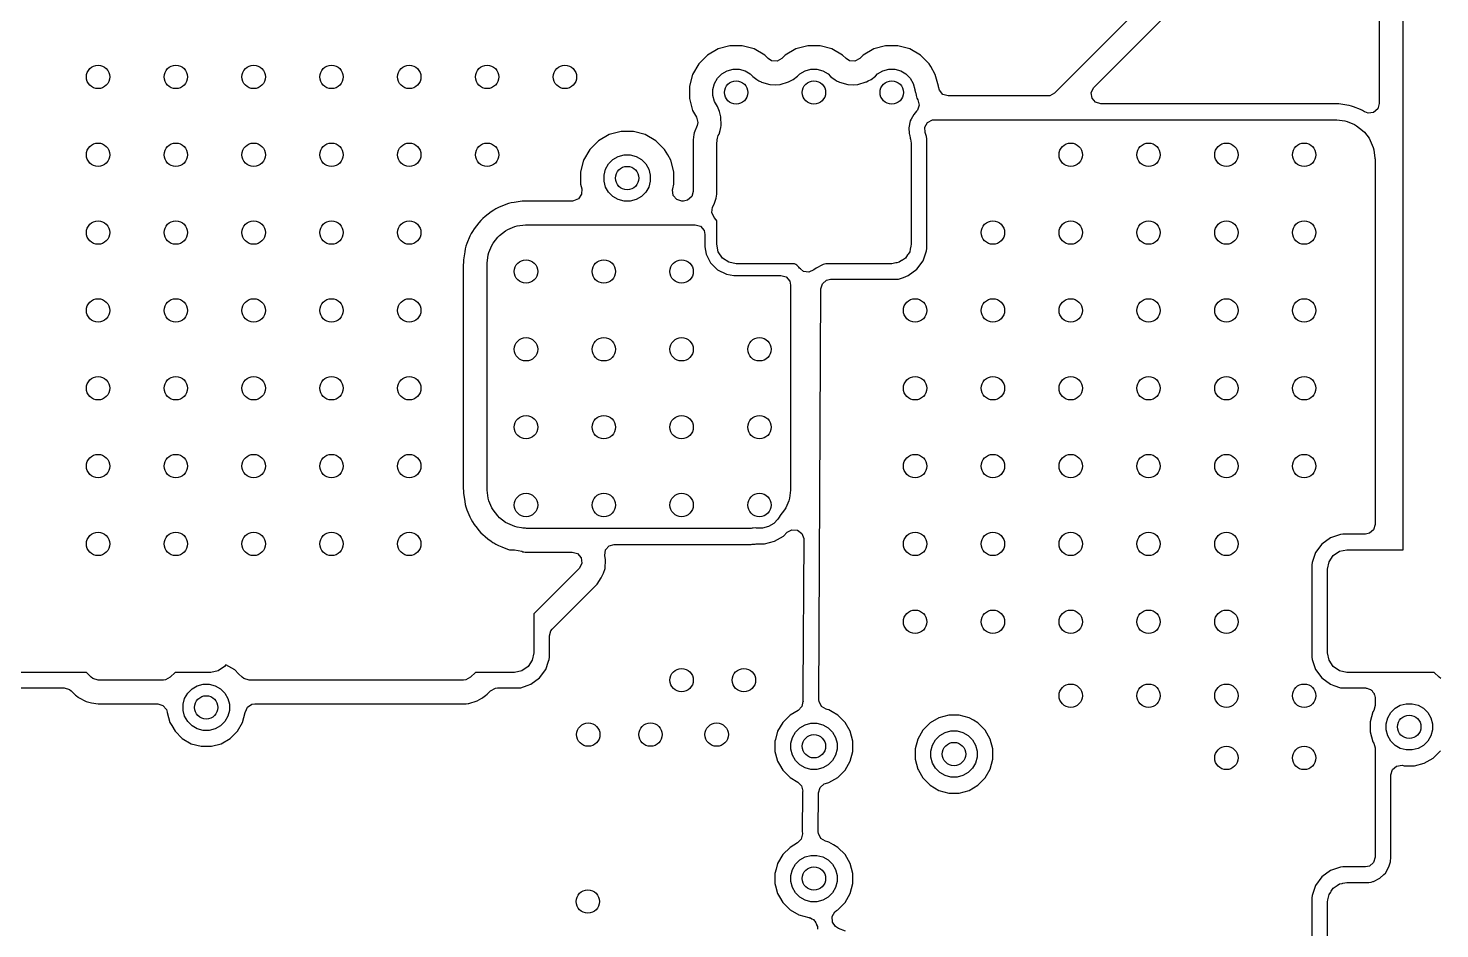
# Model space of a CAD drawing. Extents: x 2.65 to 6.49, y -4.64 to -1.62.
# Drawn here: x 3.587 to 4.301, y -2.773 to -2.318 of the extents above; entities that cross this region are included whole.
import ezdxf

# ---------------------------------------------------------------- set-up
doc = ezdxf.new("R2010")
doc.units = 0
doc.header["$MEASUREMENT"] = 0
doc.layers.add('BLACK', color=7, linetype='CONTINUOUS')

msp = doc.modelspace()

# ---------------------------------------------------------------- linework, layer by layer
at = {"layer": 'BLACK', "linetype": 'CONTINUOUS'}
for p, q in [((4.27026, -2.13706), (4.27026, -2.35603)), ((4.28228, -2.58169), (4.28228, -2.23183)), ((4.20329, -2.2534), (4.10598, -2.35072)), ((4.12595, -2.34775), (4.16828, -2.30543)), ((3.94177, -2.32675), (3.93576, -2.32836)), ((3.94799, -2.32675), (3.94177, -2.32675)), ((3.95401, -2.32836), (3.94799, -2.32675)), ((3.98114, -2.32675), (3.97513, -2.32836)), ((3.98736, -2.32675), (3.98114, -2.32675)), ((3.99338, -2.32836), (3.98736, -2.32675)), ((4.02051, -2.32675), (4.0145, -2.32836)), ((4.02673, -2.32675), (4.02051, -2.32675)), ((4.03275, -2.32836), (4.02673, -2.32675)), ((3.93037, -2.33148), (3.92596, -2.33588)), ((3.93576, -2.32836), (3.93037, -2.33148)), ((3.93037, -2.33148), (3.93037, -2.33148)), ((3.93576, -2.32836), (3.93576, -2.32836)), ((3.9594, -2.33148), (3.95401, -2.32836)), ((3.95401, -2.32836), (3.95401, -2.32836)), ((3.95401, -2.32836), (3.95401, -2.32836)), ((3.96111, -2.33319), (3.9594, -2.33148)), ((3.9594, -2.33148), (3.9594, -2.33148)), ((3.96286, -2.33431), (3.96111, -2.33319)), ((3.9656, -2.33451), (3.96286, -2.33431)), ((3.96802, -2.33319), (3.9656, -2.33451)), ((3.96974, -2.33148), (3.96802, -2.33319)), ((3.97513, -2.32836), (3.96974, -2.33148)), ((3.96974, -2.33148), (3.96974, -2.33148)), ((3.97513, -2.32836), (3.97513, -2.32836)), ((3.99877, -2.33148), (3.99338, -2.32836)), ((3.99338, -2.32836), (3.99338, -2.32836)), ((3.99338, -2.32836), (3.99338, -2.32836)), ((4.00049, -2.33319), (3.99877, -2.33148)), ((3.99877, -2.33148), (3.99877, -2.33148)), ((4.00223, -2.33431), (4.00049, -2.33319)), ((4.00497, -2.33451), (4.00223, -2.33431)), ((4.00739, -2.33319), (4.00497, -2.33451)), ((4.00911, -2.33148), (4.00739, -2.33319)), ((4.0145, -2.32836), (4.00911, -2.33148)), ((4.00911, -2.33148), (4.00911, -2.33148)), ((4.0145, -2.32836), (4.0145, -2.32836)), ((4.03814, -2.33148), (4.03275, -2.32836)), ((4.03275, -2.32836), (4.03275, -2.32836)), ((4.03275, -2.32836), (4.03275, -2.32836)), ((4.04254, -2.33588), (4.03814, -2.33148)), ((4.03814, -2.33148), (4.03814, -2.33148)), ((3.92285, -2.34127), (3.92124, -2.34728)), ((3.92596, -2.33588), (3.92285, -2.34127)), ((3.92285, -2.34127), (3.92285, -2.34127)), ((3.92596, -2.33588), (3.92596, -2.33588)), ((3.93551, -2.3432), (3.93769, -2.34102)), ((3.93769, -2.34102), (3.94036, -2.33948)), ((3.94036, -2.33948), (3.94334, -2.33868)), ((3.94334, -2.33868), (3.94642, -2.33868)), ((3.94642, -2.33868), (3.9494, -2.33948)), ((3.9494, -2.33948), (3.95207, -2.34102)), ((3.95207, -2.34102), (3.95331, -2.34226)), ((3.95331, -2.34226), (3.95461, -2.34331)), ((3.97378, -2.34375), (3.97598, -2.3421)), ((3.97598, -2.3421), (3.97706, -2.34102)), ((3.97706, -2.34102), (3.97973, -2.33948)), ((3.97973, -2.33948), (3.98271, -2.33868)), ((3.98271, -2.33868), (3.98579, -2.33868)), ((3.98579, -2.33868), (3.98877, -2.33948)), ((3.98877, -2.33948), (3.99144, -2.34102)), ((3.99144, -2.34102), (3.99268, -2.34226)), ((3.99268, -2.34226), (3.99398, -2.34331)), ((4.01315, -2.34375), (4.01535, -2.3421)), ((4.01535, -2.3421), (4.01643, -2.34102)), ((4.01643, -2.34102), (4.0191, -2.33948)), ((4.0191, -2.33948), (4.02208, -2.33868)), ((4.02208, -2.33868), (4.02516, -2.33868)), ((4.02516, -2.33868), (4.02814, -2.33948)), ((4.02814, -2.33948), (4.03081, -2.34102)), ((4.03081, -2.34102), (4.03299, -2.3432)), ((4.04331, -2.33721), (4.04254, -2.33588)), ((4.04254, -2.33588), (4.04254, -2.33588)), ((4.04565, -2.34127), (4.04331, -2.33721)), ((4.04726, -2.34728), (4.04565, -2.34127)), ((3.92124, -2.34728), (3.92124, -2.35351)), ((3.93317, -2.34885), (3.93397, -2.34587)), ((3.93317, -2.35194), (3.93317, -2.34885)), ((3.93397, -2.34587), (3.93551, -2.3432)), ((3.95461, -2.34331), (3.95542, -2.34383)), ((3.95542, -2.34383), (3.95636, -2.34443)), ((3.95636, -2.34443), (3.95636, -2.34443)), ((3.95636, -2.34443), (3.9575, -2.34507)), ((3.9575, -2.34507), (3.95773, -2.34519)), ((3.95773, -2.34519), (3.962, -2.34631)), ((3.962, -2.34631), (3.96475, -2.34651)), ((3.96475, -2.34651), (3.96717, -2.34644)), ((3.96717, -2.34644), (3.97137, -2.34507)), ((3.97137, -2.34507), (3.97142, -2.34504)), ((3.97142, -2.34504), (3.97233, -2.34454)), ((3.97233, -2.34454), (3.97378, -2.34375)), ((3.99398, -2.34331), (3.99479, -2.34383)), ((3.99479, -2.34383), (3.99573, -2.34443)), ((3.99573, -2.34443), (3.99573, -2.34443)), ((3.99573, -2.34443), (3.99687, -2.34507)), ((3.99687, -2.34507), (3.9971, -2.34519)), ((3.9971, -2.34519), (4.00137, -2.34631)), ((4.00137, -2.34631), (4.00412, -2.34651)), ((4.00412, -2.34651), (4.00654, -2.34644)), ((4.00654, -2.34644), (4.01074, -2.34507)), ((4.01074, -2.34507), (4.01079, -2.34504)), ((4.01079, -2.34504), (4.0117, -2.34454)), ((4.0117, -2.34454), (4.01315, -2.34375)), ((4.03299, -2.3432), (4.03453, -2.34587)), ((4.03453, -2.34587), (4.03533, -2.34885)), ((4.03533, -2.34885), (4.03533, -2.34922)), ((4.03533, -2.34922), (4.03545, -2.34968)), ((4.04731, -2.3476), (4.04726, -2.34728)), ((4.04726, -2.34728), (4.04726, -2.34728)), ((4.04734, -2.34759), (4.04731, -2.3476)), ((4.0477, -2.34929), (4.04734, -2.34759)), ((4.04951, -2.35137), (4.0477, -2.34929)), ((4.12457, -2.35051), (4.12572, -2.348)), ((4.12572, -2.348), (4.12595, -2.34775)), ((3.92124, -2.35351), (3.92285, -2.35952)), ((3.93397, -2.35491), (3.93317, -2.35194)), ((3.93544, -2.35747), (3.93397, -2.35491)), ((4.03545, -2.34968), (4.03554, -2.35008)), ((4.03554, -2.35008), (4.03558, -2.35026)), ((4.03558, -2.35026), (4.03563, -2.35044)), ((4.03563, -2.35044), (4.03573, -2.35081)), ((4.03573, -2.35081), (4.03595, -2.35185)), ((4.03595, -2.35185), (4.03638, -2.35335)), ((4.03638, -2.35335), (4.03638, -2.35335)), ((4.03638, -2.35335), (4.03638, -2.35335)), ((4.03638, -2.35335), (4.03685, -2.35415)), ((4.03685, -2.35415), (4.03751, -2.35682)), ((4.05215, -2.35215), (4.04951, -2.35137)), ((4.10253, -2.35215), (4.05215, -2.35215)), ((4.10356, -2.35203), (4.10253, -2.35215)), ((4.10598, -2.35072), (4.10356, -2.35203)), ((4.12496, -2.35323), (4.12457, -2.35051)), ((4.12677, -2.35531), (4.12496, -2.35323)), ((4.12941, -2.35608), (4.12677, -2.35531)), ((4.2481, -2.35608), (4.12941, -2.35608)), ((4.24811, -2.35608), (4.2481, -2.35608)), ((4.24856, -2.3561), (4.24811, -2.35608)), ((4.24863, -2.3561), (4.24856, -2.3561)), ((4.24906, -2.35613), (4.24863, -2.3561)), ((4.24927, -2.35614), (4.24906, -2.35613)), ((4.24946, -2.35616), (4.24927, -2.35614)), ((4.2498, -2.35619), (4.24946, -2.35616)), ((4.25394, -2.35674), (4.2498, -2.35619)), ((4.27026, -2.35603), (4.26948, -2.35867)), ((3.92285, -2.35952), (3.92285, -2.35952)), ((3.92285, -2.35952), (3.92478, -2.36286)), ((3.92478, -2.36286), (3.92543, -2.36553)), ((3.93647, -2.36002), (3.93544, -2.35747)), ((3.93712, -2.36269), (3.93647, -2.36002)), ((3.93735, -2.36711), (3.93712, -2.36269)), ((4.03476, -2.36151), (4.03339, -2.3639)), ((4.03622, -2.35992), (4.03476, -2.36151)), ((4.03663, -2.35942), (4.03622, -2.35992)), ((4.03751, -2.35682), (4.03663, -2.35942)), ((4.25498, -2.35695), (4.25394, -2.35674)), ((4.25621, -2.35727), (4.25498, -2.35695)), ((4.25621, -2.35728), (4.25621, -2.35727)), ((4.25721, -2.35762), (4.25621, -2.35728)), ((4.26077, -2.35909), (4.25721, -2.35762)), ((4.26172, -2.35956), (4.26077, -2.35909)), ((4.26077, -2.35909), (4.26077, -2.35909)), ((4.26282, -2.3602), (4.26172, -2.35956)), ((4.26289, -2.36024), (4.26282, -2.3602)), ((4.26282, -2.3602), (4.26282, -2.3602)), ((4.2629, -2.36022), (4.26289, -2.36024)), ((4.26468, -2.36086), (4.2629, -2.36022)), ((4.2674, -2.36047), (4.26468, -2.36086)), ((4.26948, -2.35867), (4.2674, -2.36047)), ((3.88665, -2.37006), (3.88064, -2.37167)), ((3.89288, -2.37006), (3.88665, -2.37006)), ((3.89889, -2.37167), (3.89288, -2.37006)), ((3.92363, -2.3708), (3.92352, -2.37167)), ((3.92509, -2.36709), (3.92363, -2.3708)), ((3.92543, -2.36553), (3.92509, -2.36709)), ((3.93629, -2.37146), (3.93685, -2.36962)), ((3.93685, -2.36962), (3.93719, -2.36806)), ((3.93719, -2.36806), (3.93735, -2.36711)), ((4.03295, -2.36479), (4.03233, -2.36833)), ((4.03233, -2.36833), (4.03233, -2.36833)), ((4.03233, -2.36833), (4.03247, -2.37108)), ((4.03339, -2.3639), (4.03295, -2.36479)), ((4.03295, -2.36479), (4.03295, -2.36479)), ((4.03339, -2.3639), (4.03339, -2.3639)), ((4.04041, -2.36792), (4.04178, -2.36553)), ((4.04055, -2.37067), (4.04041, -2.36792)), ((4.04125, -2.37265), (4.04055, -2.37067)), ((4.04178, -2.36553), (4.04422, -2.36426)), ((4.04422, -2.36426), (4.04516, -2.36417)), ((4.04516, -2.36417), (4.24811, -2.36417)), ((4.24811, -2.36417), (4.24874, -2.36421)), ((4.24874, -2.36421), (4.25288, -2.36476)), ((4.25288, -2.36476), (4.25411, -2.36509)), ((4.25411, -2.36509), (4.25767, -2.36656)), ((4.25767, -2.36656), (4.25878, -2.3672)), ((4.25878, -2.3672), (4.26183, -2.36955)), ((4.26183, -2.36955), (4.26274, -2.37045)), ((4.26274, -2.37045), (4.26508, -2.37351)), ((3.87525, -2.37478), (3.87085, -2.37918)), ((3.88064, -2.37167), (3.87525, -2.37478)), ((3.87525, -2.37478), (3.87525, -2.37478)), ((3.88064, -2.37167), (3.88064, -2.37167)), ((3.90428, -2.37478), (3.89889, -2.37167)), ((3.89889, -2.37167), (3.89889, -2.37167)), ((3.89889, -2.37167), (3.89889, -2.37167)), ((3.90868, -2.37918), (3.90428, -2.37478)), ((3.90428, -2.37478), (3.90428, -2.37478)), ((3.92352, -2.37167), (3.92321, -2.37429)), ((3.92321, -2.37429), (3.92321, -2.37429)), ((3.92321, -2.37429), (3.92321, -2.40041)), ((3.93504, -2.37598), (3.93526, -2.37486)), ((3.93504, -2.40178), (3.93504, -2.37598)), ((3.93526, -2.37486), (3.93527, -2.37472)), ((3.93527, -2.37472), (3.93529, -2.3746)), ((3.93529, -2.3746), (3.93531, -2.3744)), ((3.93531, -2.3744), (3.93552, -2.37356)), ((3.93552, -2.37356), (3.93579, -2.37222)), ((3.93579, -2.37222), (3.93629, -2.37146)), ((4.03247, -2.37108), (4.03262, -2.37184)), ((4.03262, -2.37184), (4.03269, -2.37218)), ((4.03269, -2.37218), (4.03272, -2.37222)), ((4.03272, -2.37222), (4.03297, -2.37349)), ((4.03297, -2.37349), (4.03299, -2.37356)), ((4.03299, -2.37356), (4.03306, -2.37394)), ((4.03306, -2.37394), (4.03346, -2.37598)), ((4.03346, -2.37598), (4.03346, -2.42717)), ((4.04136, -2.37385), (4.04125, -2.37265)), ((4.04125, -2.37265), (4.04125, -2.37265)), ((4.04136, -2.4293), (4.04136, -2.37385)), ((4.26508, -2.37351), (4.26572, -2.37461)), ((4.26572, -2.37461), (4.26719, -2.37817)), ((3.86773, -2.38458), (3.86612, -2.39059)), ((3.87085, -2.37918), (3.86773, -2.38458)), ((3.86773, -2.38458), (3.86773, -2.38458)), ((3.87085, -2.37918), (3.87085, -2.37918)), ((3.88039, -2.38651), (3.88257, -2.38433)), ((3.88257, -2.38433), (3.88524, -2.38279)), ((3.88524, -2.38279), (3.88822, -2.38199)), ((3.88822, -2.38199), (3.89131, -2.38199)), ((3.89131, -2.38199), (3.89428, -2.38279)), ((3.89428, -2.38279), (3.89695, -2.38433)), ((3.89695, -2.38433), (3.89913, -2.38651)), ((3.91029, -2.38197), (3.90868, -2.37918)), ((3.90868, -2.37918), (3.90868, -2.37918)), ((3.91179, -2.38458), (3.91029, -2.38197)), ((3.91341, -2.39059), (3.91179, -2.38458)), ((4.26719, -2.37817), (4.26752, -2.3794)), ((4.26752, -2.3794), (4.26807, -2.38354)), ((4.26807, -2.38354), (4.26811, -2.38418)), ((4.26811, -2.38418), (4.26811, -2.56892)), ((3.86612, -2.39059), (3.86612, -2.39681)), ((3.87805, -2.39216), (3.87885, -2.38918)), ((3.87805, -2.39524), (3.87805, -2.39216)), ((3.87885, -2.38918), (3.88039, -2.38651)), ((3.89913, -2.38651), (3.90068, -2.38918)), ((3.90068, -2.38918), (3.90147, -2.39216)), ((3.90147, -2.39216), (3.90147, -2.39524)), ((3.91341, -2.39681), (3.91341, -2.39059)), ((3.86612, -2.39681), (3.86675, -2.39915)), ((3.86675, -2.39915), (3.86668, -2.4019)), ((3.87885, -2.39822), (3.87805, -2.39524)), ((3.88039, -2.40089), (3.87885, -2.39822)), ((3.90068, -2.39822), (3.89913, -2.40089)), ((3.90147, -2.39524), (3.90068, -2.39822)), ((3.91266, -2.39972), (3.91278, -2.39915)), ((3.91278, -2.39915), (3.91341, -2.39681)), ((3.82978, -2.40662), (3.82829, -2.40713)), ((3.83101, -2.40629), (3.82978, -2.40662)), ((3.82978, -2.40662), (3.82978, -2.40662)), ((3.83256, -2.40598), (3.83101, -2.40629)), ((3.83101, -2.40629), (3.83101, -2.40629)), ((3.8367, -2.40544), (3.83256, -2.40598)), ((3.83748, -2.40536), (3.8367, -2.40544)), ((3.83812, -2.40532), (3.83748, -2.40536)), ((3.83822, -2.40532), (3.83812, -2.40532)), ((3.8389, -2.4053), (3.83822, -2.40532)), ((3.86203, -2.4053), (3.8389, -2.4053)), ((3.86261, -2.40526), (3.86203, -2.4053)), ((3.86514, -2.40418), (3.86261, -2.40526)), ((3.86668, -2.4019), (3.86514, -2.40418)), ((3.88257, -2.40307), (3.88039, -2.40089)), ((3.88524, -2.40461), (3.88257, -2.40307)), ((3.88822, -2.40541), (3.88524, -2.40461)), ((3.89131, -2.40541), (3.88822, -2.40541)), ((3.89428, -2.40461), (3.89131, -2.40541)), ((3.89695, -2.40307), (3.89428, -2.40461)), ((3.89913, -2.40089), (3.89695, -2.40307)), ((3.91305, -2.40244), (3.91266, -2.39972)), ((3.91486, -2.40452), (3.91305, -2.40244)), ((3.91749, -2.4053), (3.91486, -2.40452)), ((3.91833, -2.4053), (3.91749, -2.4053)), ((3.92035, -2.40485), (3.91833, -2.4053)), ((3.92243, -2.40305), (3.92035, -2.40485)), ((3.92321, -2.40041), (3.92243, -2.40305)), ((3.93306, -2.40824), (3.93397, -2.40644)), ((3.93397, -2.40644), (3.93475, -2.4038)), ((3.93475, -2.4038), (3.93504, -2.40178)), ((3.81785, -2.41316), (3.81667, -2.41419)), ((3.82091, -2.41081), (3.81785, -2.41316)), ((3.82222, -2.40994), (3.82091, -2.41081)), ((3.82332, -2.4093), (3.82222, -2.40994)), ((3.82473, -2.4086), (3.82332, -2.4093)), ((3.82332, -2.4093), (3.82332, -2.4093)), ((3.82829, -2.40713), (3.82473, -2.4086)), ((3.82829, -2.40713), (3.82829, -2.40713)), ((3.93258, -2.41115), (3.93297, -2.40842)), ((3.93372, -2.41365), (3.93258, -2.41115)), ((3.93297, -2.40842), (3.93306, -2.40824)), ((3.93479, -2.41488), (3.93372, -2.41365)), ((3.81151, -2.42064), (3.81087, -2.42175)), ((3.81238, -2.41933), (3.81151, -2.42064)), ((3.81473, -2.41628), (3.81238, -2.41933)), ((3.81238, -2.41933), (3.81238, -2.41933)), ((3.81238, -2.41933), (3.81238, -2.41933)), ((3.81577, -2.41509), (3.81473, -2.41628)), ((3.81473, -2.41628), (3.81473, -2.41628)), ((3.81667, -2.41419), (3.81577, -2.41509)), ((3.82517, -2.4227), (3.82823, -2.42035)), ((3.82823, -2.42035), (3.82933, -2.41971)), ((3.82933, -2.41971), (3.83289, -2.41824)), ((3.83289, -2.41824), (3.83412, -2.41791)), ((3.83412, -2.41791), (3.83827, -2.41736)), ((3.83827, -2.41736), (3.8389, -2.41732)), ((3.8389, -2.41732), (3.92423, -2.41732)), ((3.92423, -2.41732), (3.92687, -2.4181)), ((3.92687, -2.4181), (3.92867, -2.42018)), ((3.92867, -2.42018), (3.92911, -2.4222)), ((3.93504, -2.41535), (3.93479, -2.41488)), ((3.93504, -2.42717), (3.93504, -2.41535)), ((3.8087, -2.42672), (3.8082, -2.42821)), ((3.81018, -2.42316), (3.8087, -2.42672)), ((3.8087, -2.42672), (3.8087, -2.42672)), ((3.81087, -2.42175), (3.81018, -2.42316)), ((3.81018, -2.42316), (3.81018, -2.42316)), ((3.81981, -2.43132), (3.82129, -2.42776)), ((3.82129, -2.42776), (3.82193, -2.42666)), ((3.82193, -2.42666), (3.82427, -2.4236)), ((3.82427, -2.4236), (3.82517, -2.4227)), ((3.92911, -2.4222), (3.92911, -2.42841)), ((3.93579, -2.43093), (3.93504, -2.42717)), ((4.03346, -2.42717), (4.03326, -2.42821)), ((3.80701, -2.43512), (3.80694, -2.4359)), ((3.80756, -2.43098), (3.80701, -2.43512)), ((3.80787, -2.42944), (3.80756, -2.43098)), ((3.8082, -2.42821), (3.80787, -2.42944)), ((3.81894, -2.43669), (3.81948, -2.43255)), ((3.81948, -2.43255), (3.81981, -2.43132)), ((3.92911, -2.42841), (3.9297, -2.4321)), ((3.9297, -2.4321), (3.93197, -2.43655)), ((3.93792, -2.43413), (3.93579, -2.43093)), ((3.94112, -2.43626), (3.93792, -2.43413)), ((4.02903, -2.43516), (4.02877, -2.43535)), ((4.03058, -2.43413), (4.02903, -2.43516)), ((4.03162, -2.43258), (4.03058, -2.43413)), ((4.03181, -2.43232), (4.03162, -2.43258)), ((4.03188, -2.43218), (4.03181, -2.43232)), ((4.03272, -2.43093), (4.03188, -2.43218)), ((4.03297, -2.42966), (4.03272, -2.43093)), ((4.03299, -2.42959), (4.03297, -2.42966)), ((4.03326, -2.42822), (4.03299, -2.42959)), ((4.03326, -2.42821), (4.03326, -2.42822)), ((4.03948, -2.43555), (4.04036, -2.43302)), ((4.04036, -2.43302), (4.04125, -2.4305)), ((4.04125, -2.4305), (4.04136, -2.4293)), ((4.04125, -2.4305), (4.04125, -2.4305)), ((3.8069, -2.43654), (3.80687, -2.43733)), ((3.80687, -2.43733), (3.80687, -2.55086)), ((3.80694, -2.4359), (3.8069, -2.43654)), ((3.8189, -2.43733), (3.81894, -2.43669)), ((3.8189, -2.55086), (3.8189, -2.43733)), ((3.93197, -2.43655), (3.93197, -2.43655)), ((3.93197, -2.43655), (3.93197, -2.43655)), ((3.93197, -2.43655), (3.9355, -2.44008)), ((3.9355, -2.44008), (3.9355, -2.44008)), ((3.9355, -2.44008), (3.9355, -2.44008)), ((3.9355, -2.44008), (3.93995, -2.44235)), ((3.93995, -2.44235), (3.93995, -2.44235)), ((3.93995, -2.44235), (3.94364, -2.44293)), ((3.94488, -2.43701), (3.94112, -2.43626)), ((3.97438, -2.43701), (3.94488, -2.43701)), ((3.97515, -2.43744), (3.97438, -2.43701)), ((3.97562, -2.4377), (3.97515, -2.43744)), ((3.97631, -2.43841), (3.97562, -2.4377)), ((3.97562, -2.4377), (3.97562, -2.4377)), ((3.9766, -2.43874), (3.97631, -2.43841)), ((3.97702, -2.43923), (3.9766, -2.43874)), ((3.97738, -2.43964), (3.97702, -2.43923)), ((3.97902, -2.44088), (3.97738, -2.43964)), ((3.98174, -2.44128), (3.97902, -2.44088)), ((3.98425, -2.44015), (3.98174, -2.44128)), ((3.98536, -2.43919), (3.98425, -2.44015)), ((3.98855, -2.43752), (3.98536, -2.43919)), ((3.98893, -2.43742), (3.98855, -2.43752)), ((3.99025, -2.43714), (3.98893, -2.43742)), ((3.98893, -2.43742), (3.98893, -2.43742)), ((3.98893, -2.43742), (3.98893, -2.43742)), ((3.99086, -2.43701), (3.99025, -2.43714)), ((4.02362, -2.43701), (3.99086, -2.43701)), ((4.02567, -2.4366), (4.02362, -2.43701)), ((4.02604, -2.43654), (4.02567, -2.4366)), ((4.02612, -2.43651), (4.02604, -2.43654)), ((4.02739, -2.43626), (4.02612, -2.43651)), ((4.02857, -2.43547), (4.02739, -2.43626)), ((4.02872, -2.43539), (4.02857, -2.43547)), ((4.02873, -2.43537), (4.02872, -2.43539)), ((4.02877, -2.43535), (4.02873, -2.43537)), ((4.032, -2.44302), (4.03631, -2.43985)), ((4.03631, -2.43985), (4.03948, -2.43555)), ((3.94364, -2.44293), (3.94364, -2.44293)), ((3.94364, -2.44293), (3.96756, -2.44293)), ((3.96756, -2.44293), (3.9702, -2.44371)), ((3.9702, -2.44371), (3.972, -2.44579)), ((3.972, -2.44579), (3.97244, -2.44781)), ((3.97244, -2.44781), (3.97244, -2.55086)), ((3.98776, -2.44976), (3.98854, -2.44712)), ((3.98854, -2.44712), (3.99063, -2.44533)), ((3.99063, -2.44533), (3.99264, -2.4449)), ((3.99264, -2.4449), (4.02576, -2.4449)), ((4.02576, -2.4449), (4.02696, -2.44479)), ((4.02696, -2.44479), (4.02948, -2.44391)), ((4.02696, -2.44479), (4.02696, -2.44479)), ((4.02948, -2.44391), (4.032, -2.44302)), ((3.98678, -2.65761), (3.98776, -2.44976)), ((3.80687, -2.55086), (3.8069, -2.55165)), ((3.8069, -2.55165), (3.80694, -2.55229)), ((3.80694, -2.55229), (3.80701, -2.55307)), ((3.80701, -2.55307), (3.80756, -2.55721)), ((3.81894, -2.5515), (3.8189, -2.55086)), ((3.81948, -2.55564), (3.81894, -2.5515)), ((3.81981, -2.55687), (3.81948, -2.55564)), ((3.97185, -2.55564), (3.97152, -2.55687)), ((3.9724, -2.5515), (3.97185, -2.55564)), ((3.97244, -2.55086), (3.9724, -2.5515)), ((3.9724, -2.5515), (3.9724, -2.5515)), ((3.80756, -2.55721), (3.80787, -2.55875)), ((3.80787, -2.55875), (3.8082, -2.55998)), ((3.8082, -2.55998), (3.8087, -2.56147)), ((3.8087, -2.56147), (3.8087, -2.56147)), ((3.8087, -2.56147), (3.81018, -2.56503)), ((3.82129, -2.56043), (3.81981, -2.55687)), ((3.82193, -2.56153), (3.82129, -2.56043)), ((3.82427, -2.56459), (3.82193, -2.56153)), ((3.96941, -2.56153), (3.96707, -2.56459)), ((3.97005, -2.56043), (3.96941, -2.56153)), ((3.97152, -2.55687), (3.97005, -2.56043)), ((3.81018, -2.56503), (3.81087, -2.56644)), ((3.81087, -2.56644), (3.81087, -2.56644)), ((3.81087, -2.56644), (3.81151, -2.56755)), ((3.81151, -2.56755), (3.81238, -2.56886)), ((3.81238, -2.56886), (3.81389, -2.57082)), ((3.81389, -2.57082), (3.81473, -2.57191)), ((3.82517, -2.56549), (3.82427, -2.56459)), ((3.82823, -2.56784), (3.82517, -2.56549)), ((3.82933, -2.56847), (3.82823, -2.56784)), ((3.83289, -2.56995), (3.82933, -2.56847)), ((3.83412, -2.57028), (3.83289, -2.56995)), ((3.83629, -2.57056), (3.83412, -2.57028)), ((3.83704, -2.57077), (3.83629, -2.57056)), ((3.83782, -2.57077), (3.83704, -2.57077)), ((3.83827, -2.57082), (3.83782, -2.57077)), ((3.8389, -2.57087), (3.83827, -2.57082)), ((3.95244, -2.57087), (3.8389, -2.57087)), ((3.95307, -2.57082), (3.95244, -2.57087)), ((3.95352, -2.57077), (3.95307, -2.57082)), ((3.95461, -2.57062), (3.95352, -2.57077)), ((3.95515, -2.57077), (3.95461, -2.57062)), ((3.95823, -2.57077), (3.95515, -2.57077)), ((3.96121, -2.56997), (3.95823, -2.57077)), ((3.96388, -2.56843), (3.96121, -2.56997)), ((3.96606, -2.56625), (3.96388, -2.56843)), ((3.96695, -2.5647), (3.96606, -2.56625)), ((3.96707, -2.56459), (3.96695, -2.5647)), ((4.26811, -2.56892), (4.26734, -2.57156)), ((3.81473, -2.57191), (3.81577, -2.5731)), ((3.81577, -2.5731), (3.81667, -2.574)), ((3.81667, -2.574), (3.81785, -2.57503)), ((3.81785, -2.57503), (3.81928, -2.57613)), ((3.81928, -2.57613), (3.82091, -2.57738)), ((3.82091, -2.57738), (3.8218, -2.57797)), ((3.8218, -2.57797), (3.82222, -2.57825)), ((3.95929, -2.57876), (3.9643, -2.57742)), ((3.9643, -2.57742), (3.96879, -2.57482)), ((3.96879, -2.57482), (3.97074, -2.57288)), ((3.97074, -2.57288), (3.97315, -2.57156)), ((3.97315, -2.57156), (3.97589, -2.57176)), ((3.97589, -2.57176), (3.9781, -2.57341)), ((3.9781, -2.57341), (3.97906, -2.57598)), ((3.97907, -2.57635), (3.97871, -2.65259)), ((3.97906, -2.57598), (3.97907, -2.57635)), ((4.24556, -2.57568), (4.24125, -2.57885)), ((4.2506, -2.57391), (4.24556, -2.57568)), ((4.24556, -2.57568), (4.24556, -2.57568)), ((4.2518, -2.5738), (4.2506, -2.57391)), ((4.2506, -2.57391), (4.2506, -2.57391)), ((4.26323, -2.5738), (4.2518, -2.5738)), ((4.26526, -2.57336), (4.26323, -2.5738)), ((4.26734, -2.57156), (4.26526, -2.57336)), ((3.82222, -2.57825), (3.82332, -2.57889)), ((3.82332, -2.57889), (3.82332, -2.57889)), ((3.82332, -2.57889), (3.82332, -2.57889)), ((3.82332, -2.57889), (3.82473, -2.57959)), ((3.82473, -2.57959), (3.82641, -2.58028)), ((3.82641, -2.58028), (3.82829, -2.58106)), ((3.82829, -2.58106), (3.82978, -2.58157)), ((3.82978, -2.58157), (3.83025, -2.58169)), ((3.83025, -2.58169), (3.83268, -2.58169)), ((3.83268, -2.58169), (3.83644, -2.58244)), ((3.83644, -2.58244), (3.83694, -2.58277)), ((3.83694, -2.58277), (3.83748, -2.58283)), ((3.83748, -2.58283), (3.83812, -2.58287)), ((3.83812, -2.58287), (3.8389, -2.58289)), ((3.8389, -2.58289), (3.8389, -2.58289)), ((3.8389, -2.58289), (3.86201, -2.58289)), ((3.86201, -2.58289), (3.86465, -2.58367)), ((3.86465, -2.58367), (3.86645, -2.58575)), ((3.87843, -2.58453), (3.87882, -2.58181)), ((3.87875, -2.58676), (3.87843, -2.58453)), ((3.87882, -2.58181), (3.88062, -2.57973)), ((3.88062, -2.57973), (3.88326, -2.57896)), ((3.88326, -2.57896), (3.95244, -2.57896)), ((3.95244, -2.57896), (3.95297, -2.57894)), ((3.95244, -2.57896), (3.95244, -2.57896)), ((3.95297, -2.57894), (3.9536, -2.5789)), ((3.9536, -2.5789), (3.95413, -2.57885)), ((3.95413, -2.57885), (3.95446, -2.5788)), ((3.95446, -2.5788), (3.9551, -2.57876)), ((3.9551, -2.57876), (3.95929, -2.57876)), ((3.95929, -2.57876), (3.95929, -2.57876)), ((4.23808, -2.58315), (4.23631, -2.5882)), ((4.24125, -2.57885), (4.23808, -2.58315)), ((4.23808, -2.58315), (4.23808, -2.58315)), ((4.24484, -2.58777), (4.24698, -2.58458)), ((4.24698, -2.58458), (4.25017, -2.58244)), ((4.25017, -2.58244), (4.25394, -2.58169)), ((4.25394, -2.58169), (4.28228, -2.58169)), ((3.86547, -2.59123), (3.84252, -2.61417)), ((3.8657, -2.59097), (3.86547, -2.59123)), ((3.86685, -2.58847), (3.8657, -2.59097)), ((3.86645, -2.58575), (3.86685, -2.58847)), ((3.87779, -2.59347), (3.87857, -2.59117)), ((3.87857, -2.59117), (3.87875, -2.58676)), ((4.23631, -2.5882), (4.2362, -2.5894)), ((4.2362, -2.5894), (4.2362, -2.63599)), ((4.23631, -2.5882), (4.23631, -2.5882)), ((4.24409, -2.59154), (4.24484, -2.58777)), ((4.24409, -2.63386), (4.24409, -2.59154)), ((3.87397, -2.59973), (3.87427, -2.59942)), ((3.87427, -2.59942), (3.87451, -2.59917)), ((3.87451, -2.59917), (3.87664, -2.59597)), ((3.87664, -2.59597), (3.87779, -2.59347)), ((3.85184, -2.62186), (3.87397, -2.59973)), ((3.87397, -2.59973), (3.87397, -2.59973)), ((3.84252, -2.61417), (3.84252, -2.63386)), ((3.85041, -2.62531), (3.85119, -2.62267)), ((3.85041, -2.63599), (3.85041, -2.62531)), ((3.85119, -2.62267), (3.85184, -2.62186)), ((3.84252, -2.63386), (3.84177, -2.63762)), ((4.24484, -2.63762), (4.24409, -2.63386)), ((3.68609, -2.64082), (3.6829, -2.64295)), ((3.68673, -2.63986), (3.68609, -2.64082)), ((3.6913, -2.6425), (3.68673, -2.63986)), ((3.83964, -2.64082), (3.83644, -2.64295)), ((3.84177, -2.63762), (3.83964, -2.64082)), ((3.84536, -2.64654), (3.84854, -2.64224)), ((3.84854, -2.64224), (3.85, -2.63806)), ((3.85, -2.63806), (3.8503, -2.63719)), ((3.8503, -2.63719), (3.85041, -2.63599)), ((3.8503, -2.63719), (3.8503, -2.63719)), ((4.2362, -2.63599), (4.23631, -2.63719)), ((4.23631, -2.63719), (4.23631, -2.63719)), ((4.23631, -2.63719), (4.23808, -2.64224)), ((4.23808, -2.64224), (4.23808, -2.64224)), ((4.23808, -2.64224), (4.24125, -2.64654)), ((4.24698, -2.64082), (4.24484, -2.63762)), ((4.25017, -2.64295), (4.24698, -2.64082)), ((3.61614, -2.6437), (3.56496, -2.6437)), ((3.61865, -2.64621), (3.61614, -2.6437)), ((3.61946, -2.64686), (3.61865, -2.64621)), ((3.6221, -2.64764), (3.61946, -2.64686)), ((3.65511, -2.64764), (3.6221, -2.64764)), ((3.65615, -2.64753), (3.65511, -2.64764)), ((3.65856, -2.64621), (3.65615, -2.64753)), ((3.66107, -2.6437), (3.65856, -2.64621)), ((3.67913, -2.6437), (3.66107, -2.6437)), ((3.6829, -2.64295), (3.67913, -2.6437)), ((3.6932, -2.64439), (3.6913, -2.6425)), ((3.6913, -2.6425), (3.6913, -2.6425)), ((3.6913, -2.6425), (3.6913, -2.6425)), ((3.69501, -2.64621), (3.6932, -2.64439)), ((3.69583, -2.64686), (3.69501, -2.64621)), ((3.69847, -2.64764), (3.69583, -2.64686)), ((3.80703, -2.64764), (3.69847, -2.64764)), ((3.80807, -2.64753), (3.80703, -2.64764)), ((3.81048, -2.64621), (3.80807, -2.64753)), ((3.81299, -2.6437), (3.81048, -2.64621)), ((3.83268, -2.6437), (3.81299, -2.6437)), ((3.83644, -2.64295), (3.83268, -2.6437)), ((3.84106, -2.64972), (3.84536, -2.64654)), ((4.24125, -2.64654), (4.24556, -2.64972)), ((4.25394, -2.6437), (4.25017, -2.64295)), ((4.29803, -2.6437), (4.25394, -2.6437)), ((4.30054, -2.64621), (4.29803, -2.6437)), ((4.30135, -2.64686), (4.30054, -2.64621)), ((3.56747, -2.65159), (3.605, -2.65159)), ((3.605, -2.65159), (3.60764, -2.65237)), ((3.60764, -2.65237), (3.60846, -2.65302)), ((3.60846, -2.65302), (3.61014, -2.65471)), ((3.61014, -2.65471), (3.61073, -2.65524)), ((3.61073, -2.65524), (3.6111, -2.65557)), ((3.6111, -2.65557), (3.61192, -2.65623)), ((3.61192, -2.65623), (3.61213, -2.6564)), ((3.61213, -2.6564), (3.61213, -2.6564)), ((3.61213, -2.6564), (3.61607, -2.6584)), ((3.66588, -2.6569), (3.66742, -2.65423)), ((3.66742, -2.65423), (3.6696, -2.65205)), ((3.6696, -2.65205), (3.67227, -2.65051)), ((3.67227, -2.65051), (3.67525, -2.64971)), ((3.67525, -2.64971), (3.67833, -2.64971)), ((3.67833, -2.64971), (3.68131, -2.65051)), ((3.68131, -2.65051), (3.68398, -2.65205)), ((3.68398, -2.65205), (3.68616, -2.65423)), ((3.68616, -2.65423), (3.6877, -2.6569)), ((3.81625, -2.65676), (3.81674, -2.6564)), ((3.81674, -2.6564), (3.81807, -2.6554)), ((3.81807, -2.6554), (3.81899, -2.65471)), ((3.81899, -2.65471), (3.82068, -2.65302)), ((3.82068, -2.65302), (3.82309, -2.65171)), ((3.82309, -2.65171), (3.82413, -2.65159)), ((3.82413, -2.65159), (3.83481, -2.65159)), ((3.83481, -2.65159), (3.83601, -2.65148)), ((3.83601, -2.65148), (3.83923, -2.65035)), ((3.83601, -2.65148), (3.83601, -2.65148)), ((3.83923, -2.65035), (3.84106, -2.64972)), ((3.97871, -2.65259), (3.97869, -2.65757)), ((4.24556, -2.64972), (4.24724, -2.6503)), ((4.24724, -2.6503), (4.2506, -2.65148)), ((4.2506, -2.65148), (4.2518, -2.65159)), ((4.2518, -2.65159), (4.2518, -2.65159)), ((4.2518, -2.65159), (4.26323, -2.65159)), ((4.26323, -2.65159), (4.26357, -2.65169)), ((4.26357, -2.65169), (4.26392, -2.65164)), ((4.26392, -2.65164), (4.26487, -2.65208)), ((4.26487, -2.65208), (4.26587, -2.65237)), ((4.26587, -2.65237), (4.2661, -2.65264)), ((4.2661, -2.65264), (4.26643, -2.65279)), ((4.26643, -2.65279), (4.26699, -2.65366)), ((4.26699, -2.65366), (4.26767, -2.65445)), ((4.26767, -2.65445), (4.26776, -2.65486)), ((4.26776, -2.65486), (4.26791, -2.6551)), ((4.26791, -2.6551), (4.26811, -2.65648)), ((4.26811, -2.65648), (4.26811, -2.66055)), ((3.61607, -2.6584), (3.61871, -2.65918)), ((3.61871, -2.65918), (3.6221, -2.65967)), ((3.6221, -2.65967), (3.6221, -2.65967)), ((3.6221, -2.65967), (3.65223, -2.65967)), ((3.65223, -2.65967), (3.65487, -2.66044)), ((3.65487, -2.66044), (3.65667, -2.66252)), ((3.65667, -2.66252), (3.65707, -2.66391)), ((3.66508, -2.65988), (3.66588, -2.6569)), ((3.66508, -2.66296), (3.66508, -2.65988)), ((3.66588, -2.66594), (3.66508, -2.66296)), ((3.6877, -2.6569), (3.6885, -2.65988)), ((3.6885, -2.66296), (3.6877, -2.66594)), ((3.6885, -2.65988), (3.6885, -2.66296)), ((3.69654, -2.66383), (3.69658, -2.6637)), ((3.69658, -2.6637), (3.6966, -2.66371)), ((3.6966, -2.66371), (3.69762, -2.66139)), ((3.69762, -2.66139), (3.69992, -2.65988)), ((3.69992, -2.65988), (3.70135, -2.65967)), ((3.70135, -2.65967), (3.80703, -2.65967)), ((3.80703, -2.65967), (3.80711, -2.65966)), ((3.80711, -2.65966), (3.80832, -2.6596)), ((3.80832, -2.6596), (3.80936, -2.65948)), ((3.80936, -2.65948), (3.80963, -2.65945)), ((3.80963, -2.65945), (3.81383, -2.65808)), ((3.81383, -2.65808), (3.81625, -2.65676)), ((3.97629, -2.66294), (3.97215, -2.66533)), ((3.97816, -2.66102), (3.97629, -2.66294)), ((3.97871, -2.65837), (3.97816, -2.66102)), ((3.97869, -2.65757), (3.97871, -2.65826)), ((3.97871, -2.65826), (3.97872, -2.65832)), ((3.97872, -2.65837), (3.97871, -2.65837)), ((3.97872, -2.65832), (3.97872, -2.65833)), ((3.97872, -2.65833), (3.97872, -2.65837)), ((3.98684, -2.65844), (3.98678, -2.65761)), ((3.98805, -2.66092), (3.98684, -2.65844)), ((3.9904, -2.66235), (3.98805, -2.66092)), ((3.99091, -2.66249), (3.9904, -2.66235)), ((3.99186, -2.66274), (3.99091, -2.66249)), ((3.99344, -2.66365), (3.99186, -2.66274)), ((3.99635, -2.66533), (3.99344, -2.66365)), ((4.26707, -2.66365), (4.26573, -2.66867)), ((4.26746, -2.66299), (4.26707, -2.66365)), ((4.26811, -2.66055), (4.26746, -2.66299)), ((4.27606, -2.66407), (4.27824, -2.66189)), ((4.27824, -2.66189), (4.28091, -2.66035)), ((4.28091, -2.66035), (4.28389, -2.65955)), ((4.28389, -2.65955), (4.28697, -2.65955)), ((4.28697, -2.65955), (4.28995, -2.66035)), ((4.28995, -2.66035), (4.29262, -2.66189)), ((4.29262, -2.66189), (4.2948, -2.66407)), ((3.65707, -2.66391), (3.65708, -2.66401)), ((3.65708, -2.66401), (3.65843, -2.66902)), ((3.65843, -2.66902), (3.65933, -2.67059)), ((3.65933, -2.67059), (3.66102, -2.67352)), ((3.66742, -2.66861), (3.66588, -2.66594)), ((3.6696, -2.67079), (3.66742, -2.66861)), ((3.67227, -2.67233), (3.6696, -2.67079)), ((3.68398, -2.67079), (3.68131, -2.67233)), ((3.68616, -2.66861), (3.68398, -2.67079)), ((3.6877, -2.66594), (3.68616, -2.66861)), ((3.69256, -2.67352), (3.69515, -2.66902)), ((3.69515, -2.66902), (3.69649, -2.66401)), ((3.69649, -2.66401), (3.69651, -2.66391)), ((3.69649, -2.66401), (3.69649, -2.66401)), ((3.69651, -2.66391), (3.69654, -2.66383)), ((3.96848, -2.669), (3.96589, -2.6735)), ((3.97215, -2.66533), (3.96848, -2.669)), ((3.96848, -2.669), (3.96848, -2.669)), ((3.97215, -2.66533), (3.97215, -2.66533)), ((3.97706, -2.67173), (3.97973, -2.67019)), ((3.97973, -2.67019), (3.98271, -2.66939)), ((3.98271, -2.66939), (3.98579, -2.66939)), ((3.98579, -2.66939), (3.98877, -2.67019)), ((3.98877, -2.67019), (3.99144, -2.67173)), ((4.00002, -2.669), (3.99635, -2.66533)), ((4.00261, -2.6735), (4.00002, -2.669)), ((4.04302, -2.66927), (4.03935, -2.67294)), ((4.04751, -2.66668), (4.04302, -2.66927)), ((4.04302, -2.66927), (4.04302, -2.66927)), ((4.05252, -2.66533), (4.04751, -2.66668)), ((4.05771, -2.66533), (4.05252, -2.66533)), ((4.06022, -2.66601), (4.05771, -2.66533)), ((4.06272, -2.66668), (4.06022, -2.66601)), ((4.06497, -2.66797), (4.06272, -2.66668)), ((4.06722, -2.66927), (4.06497, -2.66797)), ((4.07089, -2.67294), (4.06722, -2.66927)), ((4.26573, -2.66867), (4.26573, -2.67385)), ((4.27372, -2.66972), (4.27452, -2.66674)), ((4.27372, -2.6728), (4.27372, -2.66972)), ((4.27452, -2.66674), (4.27606, -2.66407)), ((4.2948, -2.66407), (4.29635, -2.66674)), ((4.29635, -2.66674), (4.29714, -2.66972)), ((4.29714, -2.66972), (4.29714, -2.6728)), ((3.66102, -2.67352), (3.66469, -2.67719)), ((3.66469, -2.67719), (3.66918, -2.67978)), ((3.67525, -2.67313), (3.67227, -2.67233)), ((3.67833, -2.67313), (3.67525, -2.67313)), ((3.68131, -2.67233), (3.67833, -2.67313)), ((3.68439, -2.67978), (3.68889, -2.67719)), ((3.68889, -2.67719), (3.69256, -2.67352)), ((3.96475, -2.67775), (3.96455, -2.67851)), ((3.96589, -2.6735), (3.96475, -2.67775)), ((3.97254, -2.67956), (3.97334, -2.67658)), ((3.97334, -2.67658), (3.97488, -2.67391)), ((3.97488, -2.67391), (3.97706, -2.67173)), ((3.99144, -2.67173), (3.99362, -2.67391)), ((3.99362, -2.67391), (3.99516, -2.67658)), ((3.99516, -2.67658), (3.99596, -2.67956)), ((4.00396, -2.67851), (4.00261, -2.6735)), ((4.03676, -2.67743), (4.03541, -2.68245)), ((4.03935, -2.67294), (4.03676, -2.67743)), ((4.03935, -2.67294), (4.03935, -2.67294)), ((4.04421, -2.68052), (4.04575, -2.67785)), ((4.04575, -2.67785), (4.04793, -2.67567)), ((4.04793, -2.67567), (4.0506, -2.67413)), ((4.0506, -2.67413), (4.05358, -2.67333)), ((4.05358, -2.67333), (4.05666, -2.67333)), ((4.05666, -2.67333), (4.05964, -2.67413)), ((4.05964, -2.67413), (4.06231, -2.67567)), ((4.06231, -2.67567), (4.06449, -2.67785)), ((4.06449, -2.67785), (4.06603, -2.68052)), ((4.07348, -2.67743), (4.07089, -2.67294)), ((4.07482, -2.68245), (4.07348, -2.67743)), ((4.26573, -2.67385), (4.26707, -2.67887)), ((4.27452, -2.67578), (4.27372, -2.6728)), ((4.27606, -2.67845), (4.27452, -2.67578)), ((4.29635, -2.67578), (4.2948, -2.67845)), ((4.29714, -2.6728), (4.29635, -2.67578)), ((3.66918, -2.67978), (3.67419, -2.68112)), ((3.67419, -2.68112), (3.67419, -2.68112)), ((3.67419, -2.68112), (3.67938, -2.68112)), ((3.67938, -2.68112), (3.68439, -2.67978)), ((3.67938, -2.68112), (3.67938, -2.68112)), ((3.96455, -2.67851), (3.96455, -2.6837)), ((3.96455, -2.6837), (3.96486, -2.68487)), ((3.96486, -2.68487), (3.96589, -2.68871)), ((3.97254, -2.68264), (3.97254, -2.67956)), ((3.97334, -2.68562), (3.97254, -2.68264)), ((3.99596, -2.68264), (3.99516, -2.68562)), ((3.99596, -2.67956), (3.99596, -2.68264)), ((4.00261, -2.68871), (4.00396, -2.6837)), ((4.00396, -2.68245), (4.00396, -2.67851)), ((4.00396, -2.6837), (4.00396, -2.68245)), ((4.03541, -2.68245), (4.03541, -2.68763)), ((4.04341, -2.6835), (4.04421, -2.68052)), ((4.04341, -2.68658), (4.04341, -2.6835)), ((4.06603, -2.68052), (4.06683, -2.6835)), ((4.06683, -2.6835), (4.06683, -2.68658)), ((4.07482, -2.68763), (4.07482, -2.68245)), ((4.26707, -2.67887), (4.26746, -2.67953)), ((4.26746, -2.67953), (4.26811, -2.68197)), ((4.26811, -2.68197), (4.26811, -2.73722)), ((4.27824, -2.68063), (4.27606, -2.67845)), ((4.28091, -2.68217), (4.27824, -2.68063)), ((4.28389, -2.68297), (4.28091, -2.68217)), ((4.28697, -2.68297), (4.28389, -2.68297)), ((4.28995, -2.68217), (4.28697, -2.68297)), ((4.29262, -2.68063), (4.28995, -2.68217)), ((4.2948, -2.67845), (4.29262, -2.68063)), ((4.29753, -2.68703), (4.3012, -2.68336)), ((3.96589, -2.68871), (3.96678, -2.69025)), ((3.96678, -2.69025), (3.96848, -2.6932)), ((3.97488, -2.68829), (3.97334, -2.68562)), ((3.97706, -2.69047), (3.97488, -2.68829)), ((3.97973, -2.69201), (3.97706, -2.69047)), ((3.98271, -2.69281), (3.97973, -2.69201)), ((3.98877, -2.69201), (3.98579, -2.69281)), ((3.99144, -2.69047), (3.98877, -2.69201)), ((3.99362, -2.68829), (3.99144, -2.69047)), ((3.99516, -2.68562), (3.99362, -2.68829)), ((4.00002, -2.6932), (4.00261, -2.68871)), ((4.03541, -2.68763), (4.03676, -2.69265)), ((4.04421, -2.68956), (4.04341, -2.68658)), ((4.04575, -2.69223), (4.04421, -2.68956)), ((4.04793, -2.69441), (4.04575, -2.69223)), ((4.06449, -2.69223), (4.06231, -2.69441)), ((4.06603, -2.68956), (4.06449, -2.69223)), ((4.06683, -2.68658), (4.06603, -2.68956)), ((4.07348, -2.69265), (4.07482, -2.68763)), ((4.27698, -2.69291), (4.27905, -2.69111)), ((4.27905, -2.69111), (4.28178, -2.69072)), ((4.28178, -2.69072), (4.28235, -2.69083)), ((4.28235, -2.69083), (4.28284, -2.69096)), ((4.28284, -2.69096), (4.28284, -2.69096)), ((4.28284, -2.69096), (4.28803, -2.69096)), ((4.28803, -2.69096), (4.29304, -2.68962)), ((4.28803, -2.69096), (4.28803, -2.69096)), ((4.29304, -2.68962), (4.29753, -2.68703)), ((3.96848, -2.6932), (3.97215, -2.69687)), ((3.97215, -2.69687), (3.97614, -2.69917)), ((3.97614, -2.69917), (3.97804, -2.70116)), ((3.98579, -2.69281), (3.98271, -2.69281)), ((3.99186, -2.69946), (3.99635, -2.69687)), ((3.99635, -2.69687), (4.00002, -2.6932)), ((4.03676, -2.69265), (4.03708, -2.6932)), ((4.03708, -2.6932), (4.03935, -2.69714)), ((4.03935, -2.69714), (4.04302, -2.70081)), ((4.0506, -2.69595), (4.04793, -2.69441)), ((4.05358, -2.69675), (4.0506, -2.69595)), ((4.05666, -2.69675), (4.05358, -2.69675)), ((4.05964, -2.69595), (4.05666, -2.69675)), ((4.06231, -2.69441), (4.05964, -2.69595)), ((4.06722, -2.70081), (4.07089, -2.69714)), ((4.07089, -2.69714), (4.07348, -2.69265)), ((4.2762, -2.69555), (4.27698, -2.69291)), ((4.2762, -2.73722), (4.2762, -2.69555)), ((3.97804, -2.70116), (3.97856, -2.70387)), ((3.97846, -2.70457), (3.97837, -2.72438)), ((3.97853, -2.70412), (3.97846, -2.70457)), ((3.97846, -2.70457), (3.97846, -2.70457)), ((3.97856, -2.70387), (3.97853, -2.70412)), ((3.98646, -2.72442), (3.98656, -2.70461)), ((3.98656, -2.70461), (3.98734, -2.70197)), ((3.98734, -2.70197), (3.98943, -2.70018)), ((3.98943, -2.70018), (3.99017, -2.69992)), ((3.99017, -2.69992), (3.99186, -2.69946)), ((4.04302, -2.70081), (4.04751, -2.7034)), ((4.04751, -2.7034), (4.05252, -2.70474)), ((4.05252, -2.70474), (4.05252, -2.70474)), ((4.05252, -2.70474), (4.05771, -2.70474)), ((4.05771, -2.70474), (4.06272, -2.7034)), ((4.05771, -2.70474), (4.05771, -2.70474)), ((4.06272, -2.7034), (4.06722, -2.70081)), ((3.97842, -2.72538), (3.97786, -2.72808)), ((3.97837, -2.72438), (3.9784, -2.72507)), ((3.9784, -2.72507), (3.9784, -2.72507)), ((3.9784, -2.72507), (3.9784, -2.72507)), ((3.9784, -2.72507), (3.97842, -2.72538)), ((3.98653, -2.72525), (3.98646, -2.72442)), ((3.98773, -2.72772), (3.98653, -2.72525)), ((3.99008, -2.72915), (3.98773, -2.72772)), ((3.97215, -2.73222), (3.96848, -2.73589)), ((3.976, -2.73), (3.97215, -2.73222)), ((3.97215, -2.73222), (3.97215, -2.73222)), ((3.97786, -2.72808), (3.976, -2.73)), ((3.99126, -2.72947), (3.99008, -2.72915)), ((3.99186, -2.72963), (3.99126, -2.72947)), ((3.9941, -2.73093), (3.99186, -2.72963)), ((3.99635, -2.73222), (3.9941, -2.73093)), ((4.00002, -2.73589), (3.99635, -2.73222)), ((3.96589, -2.74039), (3.96514, -2.74318)), ((3.96848, -2.73589), (3.96589, -2.74039)), ((3.96848, -2.73589), (3.96848, -2.73589)), ((3.97334, -2.74347), (3.97488, -2.7408)), ((3.97488, -2.7408), (3.97706, -2.73862)), ((3.97706, -2.73862), (3.97973, -2.73708)), ((3.97973, -2.73708), (3.98271, -2.73628)), ((3.98271, -2.73628), (3.98579, -2.73628)), ((3.98579, -2.73628), (3.98877, -2.73708)), ((3.98877, -2.73708), (3.99144, -2.73862)), ((3.99144, -2.73862), (3.99362, -2.7408)), ((3.99362, -2.7408), (3.99516, -2.74347)), ((4.00261, -2.74039), (4.00002, -2.73589)), ((4.00396, -2.7454), (4.00261, -2.74039)), ((4.2506, -2.74222), (4.24556, -2.74398)), ((4.2518, -2.74211), (4.2506, -2.74222)), ((4.2506, -2.74222), (4.2506, -2.74222)), ((4.26323, -2.74211), (4.2518, -2.74211)), ((4.26526, -2.74167), (4.26323, -2.74211)), ((4.26734, -2.73986), (4.26526, -2.74167)), ((4.26811, -2.73722), (4.26734, -2.73986)), ((4.27334, -2.74529), (4.2751, -2.74214)), ((4.2751, -2.74214), (4.27587, -2.7395)), ((4.27587, -2.7395), (4.2762, -2.73722)), ((3.96514, -2.74318), (3.96455, -2.7454)), ((3.96455, -2.7454), (3.96455, -2.75059)), ((3.97254, -2.74645), (3.97334, -2.74347)), ((3.97254, -2.74953), (3.97254, -2.74645)), ((3.99516, -2.74347), (3.99596, -2.74645)), ((3.99596, -2.74645), (3.99596, -2.74953)), ((4.00396, -2.75059), (4.00396, -2.7454)), ((4.24125, -2.74716), (4.23808, -2.75146)), ((4.24556, -2.74398), (4.24125, -2.74716)), ((4.24556, -2.74398), (4.24556, -2.74398)), ((4.26738, -2.74947), (4.27055, -2.74778)), ((4.27055, -2.74778), (4.27263, -2.74598)), ((4.27263, -2.74598), (4.27334, -2.74529)), ((3.96455, -2.75059), (3.96486, -2.75174)), ((3.96486, -2.75174), (3.96589, -2.7556)), ((3.96589, -2.7556), (3.96682, -2.75721)), ((3.97334, -2.75251), (3.97254, -2.74953)), ((3.97488, -2.75518), (3.97334, -2.75251)), ((3.97706, -2.75736), (3.97488, -2.75518)), ((3.99362, -2.75518), (3.99144, -2.75736)), ((3.99516, -2.75251), (3.99362, -2.75518)), ((3.99596, -2.74953), (3.99516, -2.75251)), ((4.00002, -2.76009), (4.00261, -2.7556)), ((4.00261, -2.7556), (4.00396, -2.75059)), ((4.23631, -2.75651), (4.2362, -2.75771)), ((4.23808, -2.75146), (4.23631, -2.75651)), ((4.23631, -2.75651), (4.23631, -2.75651)), ((4.23808, -2.75146), (4.23808, -2.75146)), ((4.24459, -2.75735), (4.24484, -2.75608)), ((4.24484, -2.75608), (4.24568, -2.75482)), ((4.24568, -2.75482), (4.24575, -2.75469)), ((4.24575, -2.75469), (4.24594, -2.75443)), ((4.24594, -2.75443), (4.24698, -2.75288)), ((4.24698, -2.75288), (4.24852, -2.75185)), ((4.24852, -2.75185), (4.24879, -2.75165)), ((4.24879, -2.75165), (4.24892, -2.75159)), ((4.24892, -2.75159), (4.25017, -2.75075)), ((4.25017, -2.75075), (4.25144, -2.7505)), ((4.25144, -2.7505), (4.25147, -2.75049)), ((4.25147, -2.75049), (4.25152, -2.75047)), ((4.25152, -2.75047), (4.25189, -2.75041)), ((4.25189, -2.75041), (4.25394, -2.75)), ((4.25394, -2.75), (4.265, -2.75)), ((4.265, -2.75), (4.2661, -2.74976)), ((4.2661, -2.74976), (4.26698, -2.74957)), ((4.26698, -2.74957), (4.26738, -2.74947)), ((4.26698, -2.74957), (4.26698, -2.74957)), ((4.26698, -2.74957), (4.26698, -2.74957)), ((3.96682, -2.75721), (3.96848, -2.76009)), ((3.96848, -2.76009), (3.97215, -2.76376)), ((3.97973, -2.7589), (3.97706, -2.75736)), ((3.98271, -2.7597), (3.97973, -2.7589)), ((3.98579, -2.7597), (3.98271, -2.7597)), ((3.98877, -2.7589), (3.98579, -2.7597)), ((3.99144, -2.75736), (3.98877, -2.7589)), ((3.99635, -2.76376), (4.00002, -2.76009)), ((4.2362, -2.75771), (4.2362, -2.8043)), ((4.24409, -2.75984), (4.2443, -2.7588)), ((4.24409, -2.80217), (4.24409, -2.75984)), ((4.2443, -2.75878), (4.24457, -2.75742)), ((4.2443, -2.7588), (4.2443, -2.75878)), ((4.24457, -2.75742), (4.24459, -2.75735)), ((3.97215, -2.76376), (3.97665, -2.76635)), ((3.97665, -2.76635), (3.98166, -2.7677)), ((3.98166, -2.7677), (3.98166, -2.7677)), ((3.98166, -2.7677), (3.98197, -2.76778)), ((3.98197, -2.76778), (3.98194, -2.76788)), ((3.98194, -2.76788), (3.98199, -2.7679)), ((3.98199, -2.7679), (3.98254, -2.76794)), ((3.98254, -2.76794), (3.98322, -2.76844)), ((3.98322, -2.76844), (3.984, -2.76879)), ((3.984, -2.76879), (3.98435, -2.76928)), ((3.98435, -2.76928), (3.98475, -2.76958)), ((3.98475, -2.76958), (3.98517, -2.77045)), ((3.98517, -2.77045), (3.98542, -2.7708)), ((3.98542, -2.7708), (3.98559, -2.77126)), ((3.99341, -2.76724), (3.99477, -2.76485)), ((3.99357, -2.76999), (3.99341, -2.76724)), ((3.99519, -2.77221), (3.99357, -2.76999)), ((3.99477, -2.76485), (3.99573, -2.76412)), ((3.99573, -2.76412), (3.99635, -2.76376)), ((3.98559, -2.77126), (3.98561, -2.77144)), ((3.98561, -2.77144), (3.98598, -2.77229)), ((3.98598, -2.77229), (3.98602, -2.7724)), ((3.98602, -2.7724), (3.98611, -2.77366)), ((3.99562, -2.77254), (3.99519, -2.77221)), ((3.99672, -2.77319), (3.99562, -2.77254)), ((4.00029, -2.77467), (3.99672, -2.77319))]:
    msp.add_line(p, q, dxfattribs=at)
at = {"layer": 'BLACK'}
for centre in [(3.62205, -2.34252), (3.66142, -2.34252), (3.70079, -2.34252), (3.74016, -2.34252), (3.77953, -2.34252), (3.8189, -2.34252), (3.85827, -2.34252), (3.94488, -2.35039), (3.98425, -2.35039), (4.02362, -2.35039), (3.62205, -2.38189), (3.66142, -2.38189), (3.70079, -2.38189), (3.74016, -2.38189), (3.77953, -2.38189), (3.8189, -2.38189), (4.11417, -2.38189), (4.15354, -2.38189), (4.19291, -2.38189), (4.23228, -2.38189), (3.88976, -2.3937), (3.62205, -2.42126), (3.66142, -2.42126), (3.70079, -2.42126), (3.74016, -2.42126), (3.77953, -2.42126), (4.0748, -2.42126), (4.11417, -2.42126), (4.15354, -2.42126), (4.19291, -2.42126), (4.23228, -2.42126), (3.83858, -2.44094), (3.87795, -2.44094), (3.91732, -2.44094), (3.62205, -2.46063), (3.66142, -2.46063), (3.70079, -2.46063), (3.74016, -2.46063), (3.77953, -2.46063), (4.03543, -2.46063), (4.0748, -2.46063), (4.11417, -2.46063), (4.15354, -2.46063), (4.19291, -2.46063), (4.23228, -2.46063), (3.83858, -2.48031), (3.87795, -2.48031), (3.91732, -2.48031), (3.95669, -2.48031), (3.62205, -2.5), (3.66142, -2.5), (3.70079, -2.5), (3.74016, -2.5), (3.77953, -2.5), (4.03543, -2.5), (4.0748, -2.5), (4.11417, -2.5), (4.15354, -2.5), (4.19291, -2.5), (4.23228, -2.5), (3.83858, -2.51969), (3.87795, -2.51969), (3.91732, -2.51969), (3.95669, -2.51969), (3.62205, -2.53937), (3.66142, -2.53937), (3.70079, -2.53937), (3.74016, -2.53937), (3.77953, -2.53937), (4.03543, -2.53937), (4.0748, -2.53937), (4.11417, -2.53937), (4.15354, -2.53937), (4.19291, -2.53937), (4.23228, -2.53937), (3.83858, -2.55906), (3.87795, -2.55906), (3.91732, -2.55906), (3.95669, -2.55906), (3.62205, -2.57874), (3.66142, -2.57874), (3.70079, -2.57874), (3.74016, -2.57874), (3.77953, -2.57874), (4.03543, -2.57874), (4.0748, -2.57874), (4.11417, -2.57874), (4.15354, -2.57874), (4.19291, -2.57874), (4.03543, -2.61811), (4.0748, -2.61811), (4.11417, -2.61811), (4.15354, -2.61811), (4.19291, -2.61811), (3.91732, -2.64764), (3.94882, -2.64764), (3.67679, -2.66142), (4.11417, -2.65551), (4.15354, -2.65551), (4.19291, -2.65551), (4.23228, -2.65551), (3.87008, -2.6752), (3.90157, -2.6752), (3.93504, -2.6752), (4.28543, -2.67126), (3.98425, -2.6811), (4.05512, -2.68504), (4.19291, -2.68701), (4.23228, -2.68701), (3.98425, -2.74799), (3.86987, -2.75964)]:
    msp.add_circle(centre, 0.00591, dxfattribs=at)

doc.saveas('drawing.dxf')
